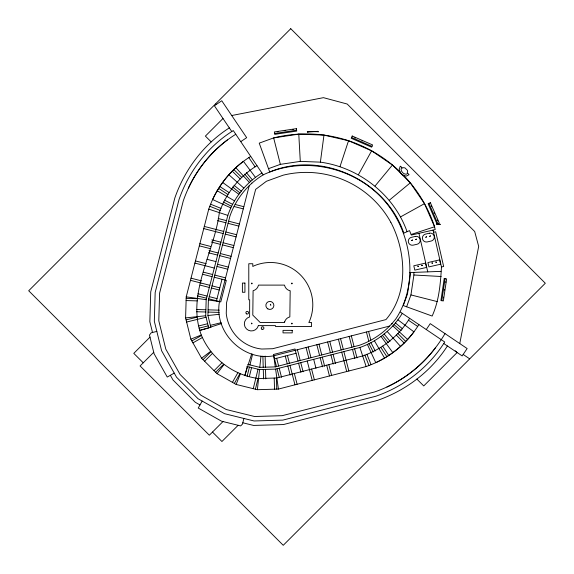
<?xml version="1.0" encoding="UTF-8"?>
<svg xmlns="http://www.w3.org/2000/svg" width="574" height="574" viewBox="0 0 574 574"><rect width="100%" height="100%" fill="white"/><g stroke="black" fill="none" stroke-linecap="round" stroke-linejoin="round"><path stroke-width="0.86" d="M418.876 324.568C406.837 344.12 387.816 359.066 366.14 366.549L278.419 389.072L257.389 389.696L236.136 384.444L217.08 373.688L201.596 358.212L190.841 339.148L185.596 317.903L186.22 296.866L208.742 209.151C216.226 187.468 231.164 168.447 250.723 156.408M208.807 328.335L205.7 315.757L206.174 299.685L227.821 215.393C233.869 197.879 246.095 182.647 261.931 173.011M210.895 327.51L207.932 315.521L208.391 300.001L229.937 216.089C235.835 199.034 247.753 184.225 263.172 174.862C304.514 155.109 357.207 167.551 386.166 202.816C412.082 234.501 418.783 283.369 396.125 318.498C386.804 330.839 373.81 340.267 359.202 345.347L275.283 366.894L259.771 367.353L247.781 364.39M389.531 326.075L273.719 355.808C243.125 361.555 213.736 332.167 219.483 301.572L249.216 185.761M257.389 389.696L258.58 378.524C233.324 375.389 211.081 358.492 201.28 335.008C186.033 293.874 214.317 252.976 219.34 212.617C226.027 193.251 239.458 176.34 256.951 165.635M258.616 378.18L259.534 369.591L275.599 369.111L359.898 347.471C377.405 341.415 392.638 329.196 402.274 313.361M259.771 367.353L260.962 356.181M410.252 272.542L410.338 274.81L407.461 294.046L403.278 305.569L432.15 316.052C439.153 300.647 440.466 283.606 441.485 266.982L433.04 230.095M407.081 231.688C393.979 194.679 359.087 167.465 320.385 162.148L323.966 135.105L298.781 134.144L273.654 137.904L259.233 143.134L269.715 172.013C321.189 150.23 386.029 180.372 403.816 233.116M406.629 306.789L410.934 294.921L413.911 275.003L413.811 272.406M441.801 300.704L445.094 278.684M459.767 343.568L478.68 246.404L474.691 231.523L347.198 104.03L323.449 97.666L231.724 115.525M244.99 375.697L247.243 366.556M247.15 376.228L249.403 367.087M249.941 364.928L252.61 354.122M249.367 376.537L251.57 367.618M243.878 418.453L242.486 424.093L240.664 425.915L221.55 421.194L198.238 408.042L202.177 401.061M253.249 388.67L258.049 369.218M255.408 389.201L258.078 378.402M216.463 300.798L222.002 279.237M244.861 375.138L251.685 353.893M339.995 166.632L348.533 140.73L323.966 135.105M431.433 206.396L431.311 205.614M437.668 220.674L437.732 220.122M236.136 384.444L240.284 374.004M235.778 134.266C211.268 149.534 192.699 173.585 183.3 200.821L159.608 293.106L158.79 320.758L165.786 349.1L180.128 374.521L200.771 395.156L226.192 409.506L254.533 416.502L282.186 415.684L374.463 391.992C404.168 381.975 429.237 360.565 445.008 333.602M445.811 282.451L445.718 281.669M444.656 290.157L444.57 289.375M443.501 297.863L443.415 297.081M358.427 174.69L371.629 150.819L348.533 140.73M232.427 382.349L237.894 372.655M234.364 383.446L239.832 373.753M409.657 318.34C398.952 335.833 382.033 349.257 362.675 355.952L276.855 377.986L258.58 378.524M426.26 329.548L430.242 323.643L467.143 348.547L462.163 355.923L443.716 343.474M447.404 345.964C431.124 371.457 405.739 390.6 377.24 400.465L283.441 424.552L253.579 425.434L242.809 422.78M217.08 373.688L223.867 364.741M375.044 186.019L392.444 165.018L371.629 150.819M222.992 118.495L205.384 136.103L211.189 141.9M149.993 337.153L133.785 353.362L143.235 362.804M153.739 352.3L140.085 365.954L209.338 435.207L222.992 421.553M203.045 359.654L210.909 351.783M204.617 361.233L212.488 353.362M401.829 167.479L401.061 169.115C401.154 171.813 403.472 174.137 406.177 174.231L407.813 173.456M214.059 370.675L221.93 362.804M215.63 372.246L223.501 364.375M238.138 425.291L221.93 441.499L212.488 432.057M389.265 200.247L410.267 182.841L424.466 203.662L434.554 226.759L435.207 229.6L411.343 235.067L409.527 230.619L403.407 233.295M201.596 358.212L210.543 351.417M229.327 127.887C203.827 144.16 184.692 169.552 174.819 198.044L150.732 291.85L149.85 321.713L152.512 332.482M240.764 141.649L246.662 137.667L221.765 100.766L214.382 105.745L231.817 131.575M191.845 340.927L201.539 335.46M192.936 342.865L202.629 337.397M174.223 373.114L167.249 377.053L154.09 353.742L149.484 335.065L151.192 332.805L156.831 331.413M400.602 216.864L424.466 203.662M277.429 131.783L277.981 131.704M285.135 130.635L285.68 130.549M292.84 129.48L293.386 129.401M190.841 339.148L201.28 335.008M268.503 168.663L280.363 164.358L300.288 161.373L320.385 162.148M411.199 234.457L434.554 226.759M200.154 330.43L221.392 323.607M274.494 358.829L296.055 353.29M186.084 319.883L196.889 317.214M186.615 322.043L206.066 317.243M198.755 325.924L207.666 323.722M199.056 328.141L208.204 325.881M210.364 325.35L221.169 322.681M199.594 330.301L207.903 328.249M433.535 232.269L435.709 231.767L443.652 266.487L441.485 266.982M274.587 133.484L296.6 130.19M185.596 317.903L205.7 315.757M207.932 315.521L219.103 314.322M409.807 272.557L440.947 271.366M186.177 298.344L197.298 298.674M186.105 300.568L197.234 300.898M196.466 309.501L205.879 309.781M208.104 309.845L219.225 310.175M196.401 311.725L205.815 312.005M208.039 312.069L219.16 312.399M413.911 275.003L441.148 276.503M186.22 296.866L206.174 299.685M208.391 300.001L219.483 301.572M354.883 137.516L355.5 138.004M362.022 140.63L362.531 140.852M391.69 323.836L392.128 323.908L391.97 323.492M246.956 366.485L259.534 369.591M410.934 294.921L437.388 301.63M235.118 204.466L243.835 206.705M234.063 206.497L243.283 208.864M218.185 218.507L226.472 220.631M228.631 221.184L239.408 223.953M217.625 220.66L225.919 222.791M228.079 223.343L238.856 226.113M204.301 226.429L223.709 231.415M225.862 231.968L236.639 234.737M203.748 228.588L223.15 233.568M225.309 234.12L236.086 236.89M211.82 239.853L220.94 242.192M223.092 242.745L233.876 245.514M211.261 242.006L220.387 244.352M222.54 244.904L233.324 247.674M199.874 243.677L210.651 246.447M199.322 245.837L210.098 248.599M209.051 250.63L218.17 252.976M220.33 253.529L231.107 256.291M208.498 252.79L217.618 255.129M219.77 255.681L230.554 258.451M207.063 259.312L215.953 261.593M217.56 264.305L228.337 267.075M195.447 260.926L206.224 263.696M217.008 266.465L227.785 269.228M194.895 263.086L214.296 268.065M203.512 272.191L212.638 274.53M214.791 275.089L225.568 277.852M202.959 274.343L212.079 276.69M214.238 277.242L226.314 280.342L220.775 301.902L208.699 298.803M191.02 278.175L201.797 280.944M190.46 280.327L201.244 283.097M201.574 283.183L209.869 285.314M212.021 285.866L219.785 287.861M200.19 285.127L209.316 287.466M211.469 288.019L219.232 290.014M197.98 293.752L207.099 296.091M209.259 296.643L217.015 298.638M197.427 295.904L206.547 298.25M208.742 209.151L227.821 215.393M251.799 183.314L251.376 183.163L251.455 183.601M434.166 212.653L434.654 213.263M210.701 204.251L221.033 208.391M209.876 206.317L220.208 210.457M351.575 137.444L371.974 146.356M230.827 207.888L212.602 199.508A99.833 99.833 0 0 1 243.426 161.337L255.459 177.38M224.305 200.025L232.657 204.38M223.279 201.998L231.631 206.353M199.989 404.943L195.332 402.317L172.975 379.952L170.349 375.303M217.187 190.719L234.486 200.864M219.899 186.579L229.213 192.677M218.68 188.437L227.993 194.536M400.43 312.113L444.714 341.996C428.907 367.338 404.017 386.51 375.855 396.225L282.81 420.118L254.052 420.972L224.534 413.682L198.052 398.736L176.555 377.233L161.61 350.757L154.32 321.232L155.174 292.475L179.059 199.436C188.781 171.274 207.953 146.377 233.288 130.578L263.172 174.862M463.161 354.452L469.69 358.858M408.408 320.184L417.635 326.412M222.619 182.432L238.827 194.242M397.904 319.833L413.954 331.865A99.833 99.833 0 0 1 375.776 362.682L367.403 344.457M233.991 185.244L241.317 191.164M232.592 186.973L239.918 192.893M395.378 322.875L402.625 328.895M393.958 324.59L401.197 330.61M228.839 174.718L243.807 188.078M392.846 325.924L407.626 339.485M455.261 350.807L457.134 352.529L423.734 385.929L416.868 379.062M233.883 169.61L241.805 177.423M232.319 171.196L240.248 179.009M392.444 165.018L410.267 182.841M397.868 333.48L405.682 341.408M396.282 335.044L404.096 342.965M235.799 167.665L249.367 182.439M387.206 331.485L400.566 346.445M246.397 172.666L252.409 179.913M244.682 174.087L250.695 181.334M384.128 333.975L390.047 341.3M382.399 335.374L388.311 342.7M381.05 336.457L392.86 352.673M215.393 104.059L215.86 104.748M248.879 157.656L255.1 166.876M382.614 346.079L388.713 355.385M380.749 347.299L386.847 356.605M374.42 340.798L384.566 358.104M370.912 342.628L375.267 350.979M368.939 343.661L373.294 352.013M428.936 203.318L437.847 223.717M390.822 222.274C406.284 251.728 408.788 293.206 385.95 319.596L272.715 348.712L261.722 349.035A39.936 39.936 0 0 1 226.249 313.562L226.579 302.57L255.638 189.391L266.429 181.255L283.118 175.199A96.654 96.654 0 0 1 390.808 222.274M366.901 354.251L371.041 364.583M364.834 355.084L368.974 365.416M359.898 347.471L366.14 366.549M368.58 331.449L370.818 340.167M366.427 332.002L368.795 341.221M351.331 335.876L354.101 346.66M354.653 348.813L356.999 357.939M349.179 336.436L351.948 347.213M352.501 349.365L354.84 358.492M340.554 338.646L343.324 349.43M343.876 351.582L348.856 370.983M338.402 339.198L341.164 349.982M341.717 352.135L346.703 371.543M329.777 341.415L332.54 352.192M333.092 354.352L335.438 363.471M327.618 341.968L330.387 352.745M330.94 354.904L333.279 364.024M328.845 364.634L331.607 375.418M326.685 365.186L329.454 375.97M318.993 344.185L321.763 354.962M322.315 357.121L324.654 366.241M316.841 344.737L319.603 355.514M320.163 357.674L322.502 366.793M313.691 359.331L315.973 368.228M308.216 346.947L310.986 357.731M306.057 347.507L308.826 358.284M311.596 369.06L314.365 379.844M307.226 360.996L312.206 380.397M297.432 349.717L300.202 360.501M300.754 362.653L303.101 371.773M298.049 361.053L294.95 348.978L273.389 354.517L276.489 366.585M298.602 363.206L300.941 372.332M294.347 373.495L297.117 384.271M287.431 355.507L289.425 363.263M289.978 365.423L294.957 384.824M285.271 356.059L287.265 363.823M287.818 365.975L290.164 375.095M276.654 358.269L278.641 366.033M279.194 368.192L281.54 377.312M277.041 368.745L279.172 377.032M280.363 164.358L273.654 137.904A135.206 135.206 0 0 1 400.229 171.97M418.934 233.324L427.759 271.868M273.719 355.808L275.283 366.894M275.599 369.111L278.419 389.072M298.781 134.144L300.288 161.373M276.431 377.993L276.761 389.122M274.207 378.058L274.537 389.186M265.116 356.059L265.446 367.188M265.511 369.412L265.791 378.826M262.892 356.124L263.222 367.252M263.287 369.477L263.566 378.89M403.321 175.056A135.206 135.206 0 0 1 434.604 226.737M435.35 347.909A126.574 126.574 0 0 1 386.948 386.984M188.308 188.337A126.574 126.574 0 0 1 227.383 139.934M444.219 278.555L440.925 300.568L443.343 300.934L446.637 278.921L444.219 278.555M258.343 325.616L258.336 325.68A7.125 7.125 0 0 1 246.418 328.873A7.125 7.125 0 0 1 249.611 316.956L249.676 299.793L248.786 299.793L248.786 263.739L252.79 263.739L252.79 266.472L254.311 265.719A42.289 42.289 0 0 1 309.573 320.974L308.819 322.502L311.553 322.502L311.553 326.506L275.491 326.506L275.491 325.616L258.343 325.616M284.682 321.827L284.532 322.502L260.194 322.502L252.79 315.097L253.098 290.702A7.125 7.125 0 0 0 258.278 285.809L258.436 285.106L284.539 285.106L284.675 285.73A7.125 7.125 0 0 0 289.791 290.681L290.186 290.753L289.841 316.913A7.125 7.125 0 0 0 284.682 321.827M307.399 131.683L307.908 131.977L307.399 131.683M317.623 131.676L318.455 131.848L317.774 131.338C301.163 132.422 306.746 131.489 317.623 131.676M400.207 166.582L399.21 168.921C399.282 172.752 402.539 176.003 406.363 176.082L409.068 174.718L407.181 172.831L407.655 171.726L407.361 170.284L405 167.924L403.565 167.637L402.46 168.11L400.573 166.216L400.207 166.582M352.199 136.016L351.216 138.262L371.615 147.174L372.598 144.928L352.199 136.016M418.346 266.25L418.109 266.623L417.664 266.085L418.346 266.25M422.256 265.353L422.019 265.733L421.567 265.188L422.256 265.353M432.452 263.021L432.215 263.394L431.763 262.856L432.452 263.021M436.355 262.124L436.118 262.505L435.673 261.959L436.355 262.124M440.244 224.341L440.05 224.262C434.755 223.056 435.027 224.75 440.244 224.341M290.753 28.7L28.7 290.753L283.247 545.3L545.3 283.247L290.753 28.7M270.34 304.32L270.813 305.103L270.34 304.32M251.677 323.169L251.455 323.836L252.122 323.614L251.677 323.169M430.364 202.694L428.118 203.67L437.029 224.068L439.275 223.092L430.364 202.694M415.311 236.438L411.407 237.335A4.004 4.004 0 0 0 408.394 242.135A4.004 4.004 0 0 0 413.194 245.148L417.097 244.251A4.004 4.004 0 0 0 420.111 239.451A4.004 4.004 0 0 0 415.311 236.438M429.417 233.209L425.506 234.106A4.004 4.004 0 0 0 422.493 238.906A4.004 4.004 0 0 0 427.293 241.919L431.203 241.023A4.004 4.004 0 0 0 434.209 236.223A4.004 4.004 0 0 0 429.417 233.209M412.484 240.054L411.666 240.47L412.484 240.054M416.387 239.164L415.569 239.58L416.387 239.164M426.59 236.825L425.772 237.241L426.59 236.825M430.493 235.936L429.675 236.344L430.493 235.936M425.528 263.1L413.811 265.784L414.801 270.124L426.518 267.441L425.528 263.1M439.627 259.871L427.91 262.555L428.907 266.896L440.624 264.212L439.627 259.871M296.371 128.648L274.358 131.941L274.716 134.366L296.736 131.073L296.371 128.648M244.926 283.061L242.4 283.061L242.4 292.266L244.926 292.266L244.926 283.061M252.008 283.212L251.455 283.212L251.455 283.771L252.008 283.771L252.008 283.212M292.08 283.212L291.52 283.212L291.52 283.771L292.08 283.771L292.08 283.212M292.08 323.277L291.52 323.277L291.52 323.836L292.08 323.836L292.08 323.277M292.223 330.366L283.025 330.366L283.025 332.884L292.223 332.884L292.223 330.366M261.916 329.218A1.335 1.335 0 0 0 263.918 328.063A1.335 1.335 0 0 0 261.916 326.907A1.335 1.335 0 0 0 261.916 329.218M267.864 308.891A4.004 4.004 0 0 0 273.877 305.418A4.004 4.004 0 0 0 267.864 301.953A4.004 4.004 0 0 0 267.864 308.891M246.555 313.863A1.335 1.335 0 0 0 248.564 312.708A1.335 1.335 0 0 0 246.555 311.546A1.335 1.335 0 0 0 246.555 313.863"/></g></svg>
